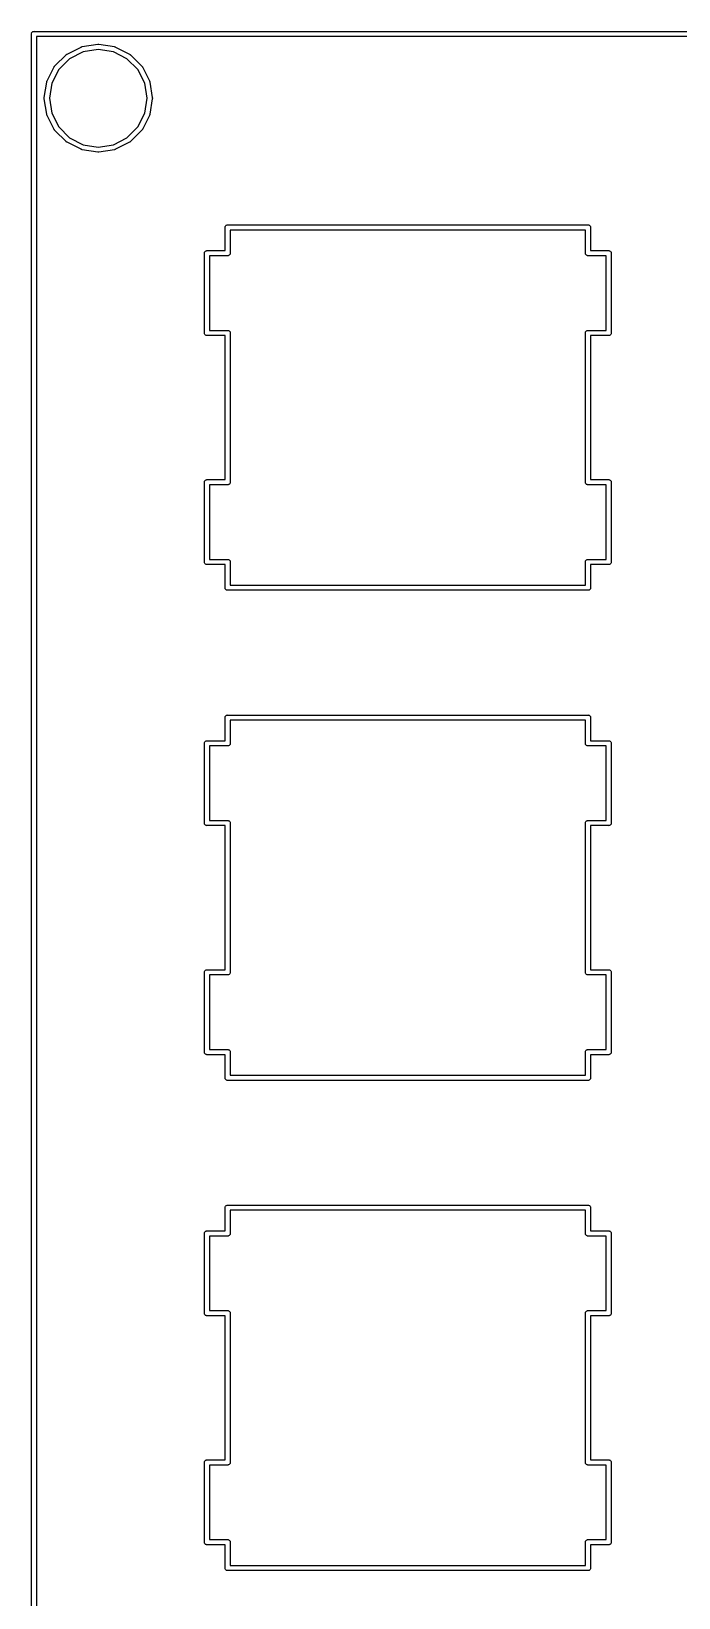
# Model space of a CAD drawing. Extents: x 0 to 6.2, y -4.15 to 0.
# Drawn here: x -0.004 to 0.986, y -2.393 to 0.004 of the extents above; entities that cross this region are included whole.
import ezdxf

# ---------------------------------------------------------------- set-up
doc = ezdxf.new("R2010")
doc.units = 0
doc.header["$MEASUREMENT"] = 0
doc.layers.add('BLACK', color=7, linetype='CONTINUOUS')

msp = doc.modelspace()

# ---------------------------------------------------------------- linework, layer by layer
at = {"layer": 'BLACK', "linetype": 'CONTINUOUS'}
for p, q in [((-0.004, 0), (-0.0039, 0.0008)), ((-0.0039, -0.0002), (-0.004, 0)), ((-0.0039, 0.0008), (-0.0037, 0.0015)), ((-0.0037, 0.0015), (-0.0033, 0.0022)), ((-0.0033, 0.0022), (-0.0028, 0.0028)), ((-0.0028, 0.0028), (-0.0022, 0.0033)), ((-0.0022, 0.0033), (-0.0015, 0.0037)), ((-0.0015, 0.0037), (-0.0008, 0.0039)), ((-0.0008, 0.0039), (-0.0002, 0.0039)), ((-0.0002, 0.0039), (0, 0.004)), ((0, 0.004), (0.0002, 0.0039)), ((0.0002, 0.0039), (6.1967, 0.0039)), ((-0.0039, -4.1434), (-0.0039, -0.0002)), ((0.0039, -0.0039), (0.0039, -4.1397)), ((6.1929, -0.0039), (0.0039, -0.0039)), ((0.0506, -0.031), (0.072, -0.0201)), ((0.072, -0.0201), (0.0723, -0.0199)), ((0.072, -0.0201), (0.072, -0.0201)), ((0.0723, -0.0199), (0.0724, -0.0199)), ((0.0724, -0.0199), (0.0725, -0.0199)), ((0.0725, -0.0199), (0.0727, -0.0198)), ((0.0727, -0.0198), (0.0728, -0.0197)), ((0.0728, -0.0197), (0.073, -0.0197)), ((0.073, -0.0197), (0.0732, -0.0196)), ((0.0732, -0.0196), (0.0733, -0.0196)), ((0.0733, -0.0196), (0.0734, -0.0196)), ((0.0734, -0.0196), (0.0737, -0.0195)), ((0.0737, -0.0195), (0.0738, -0.0195)), ((0.0738, -0.0195), (0.0975, -0.0158)), ((0.0984, -0.0236), (0.0753, -0.0273)), ((0.0975, -0.0158), (0.0975, -0.0158)), ((0.0975, -0.0158), (0.0978, -0.0158)), ((0.0978, -0.0158), (0.098, -0.0157)), ((0.098, -0.0157), (0.098, -0.0157)), ((0.098, -0.0157), (0.0983, -0.0157)), ((0.0983, -0.0157), (0.0984, -0.0157)), ((0.0984, -0.0157), (0.0986, -0.0157)), ((0.1215, -0.0273), (0.0984, -0.0236)), ((0.0986, -0.0157), (0.0988, -0.0157)), ((0.0988, -0.0157), (0.0988, -0.0157)), ((0.0988, -0.0157), (0.099, -0.0158)), ((0.099, -0.0158), (0.0993, -0.0158)), ((0.0993, -0.0158), (0.0994, -0.0158)), ((0.0994, -0.0158), (0.123, -0.0195)), ((0.123, -0.0195), (0.123, -0.0195)), ((0.123, -0.0195), (0.1234, -0.0196)), ((0.1234, -0.0196), (0.1235, -0.0196)), ((0.1235, -0.0196), (0.1236, -0.0196)), ((0.1236, -0.0196), (0.1238, -0.0197)), ((0.1238, -0.0197), (0.1239, -0.0197)), ((0.1239, -0.0197), (0.1241, -0.0198)), ((0.1241, -0.0198), (0.1243, -0.0199)), ((0.1243, -0.0199), (0.1243, -0.0199)), ((0.1243, -0.0199), (0.1245, -0.0199)), ((0.1245, -0.0199), (0.1248, -0.0201)), ((0.1248, -0.0201), (0.1248, -0.0201)), ((0.1248, -0.0201), (0.1461, -0.031)), ((0.0321, -0.0491), (0.0491, -0.0321)), ((0.0544, -0.0379), (0.0379, -0.0544)), ((0.0491, -0.0321), (0.0493, -0.0318)), ((0.0491, -0.0321), (0.0491, -0.0321)), ((0.0493, -0.0318), (0.0494, -0.0317)), ((0.0494, -0.0317), (0.0495, -0.0317)), ((0.0495, -0.0317), (0.0496, -0.0315)), ((0.0496, -0.0315), (0.0498, -0.0315)), ((0.0498, -0.0315), (0.0499, -0.0314)), ((0.0499, -0.0314), (0.0501, -0.0312)), ((0.0501, -0.0312), (0.0501, -0.0312)), ((0.0501, -0.0312), (0.0503, -0.0312)), ((0.0503, -0.0312), (0.0506, -0.031)), ((0.0506, -0.031), (0.0506, -0.031)), ((0.0753, -0.0273), (0.0544, -0.0379)), ((0.1423, -0.0379), (0.1215, -0.0273)), ((0.1589, -0.0544), (0.1423, -0.0379)), ((0.1461, -0.031), (0.1462, -0.031)), ((0.1462, -0.031), (0.1465, -0.0312)), ((0.1465, -0.0312), (0.1466, -0.0312)), ((0.1466, -0.0312), (0.1466, -0.0312)), ((0.1466, -0.0312), (0.1468, -0.0314)), ((0.1468, -0.0314), (0.147, -0.0315)), ((0.147, -0.0315), (0.1471, -0.0315)), ((0.1471, -0.0315), (0.1473, -0.0317)), ((0.1473, -0.0317), (0.1473, -0.0317)), ((0.1473, -0.0317), (0.1474, -0.0318)), ((0.1474, -0.0318), (0.1476, -0.0321)), ((0.1476, -0.0321), (0.1477, -0.0321)), ((0.1477, -0.0321), (0.1646, -0.0491)), ((0.0201, -0.072), (0.031, -0.0506)), ((0.0379, -0.0544), (0.0273, -0.0753)), ((0.031, -0.0506), (0.0312, -0.0503)), ((0.031, -0.0506), (0.031, -0.0506)), ((0.0312, -0.0503), (0.0312, -0.0501)), ((0.0312, -0.0501), (0.0313, -0.0501)), ((0.0313, -0.0501), (0.0314, -0.0499)), ((0.0314, -0.0499), (0.0315, -0.0498)), ((0.0315, -0.0498), (0.0316, -0.0496)), ((0.0316, -0.0496), (0.0317, -0.0495)), ((0.0317, -0.0494), (0.0319, -0.0493)), ((0.0317, -0.0495), (0.0317, -0.0494)), ((0.0319, -0.0493), (0.0321, -0.0491)), ((0.0321, -0.0491), (0.0321, -0.0491)), ((0.1695, -0.0753), (0.1589, -0.0544)), ((0.1646, -0.0491), (0.1647, -0.0491)), ((0.1647, -0.0491), (0.1649, -0.0493)), ((0.1649, -0.0493), (0.165, -0.0494)), ((0.165, -0.0494), (0.1651, -0.0495)), ((0.1651, -0.0495), (0.1652, -0.0496)), ((0.1652, -0.0496), (0.1653, -0.0498)), ((0.1653, -0.0498), (0.1654, -0.0499)), ((0.1654, -0.0499), (0.1655, -0.0501)), ((0.1655, -0.0501), (0.1655, -0.0501)), ((0.1655, -0.0501), (0.1656, -0.0503)), ((0.1656, -0.0503), (0.1658, -0.0506)), ((0.1658, -0.0506), (0.1658, -0.0506)), ((0.1658, -0.0506), (0.1766, -0.072)), ((0.0158, -0.0974), (0.0195, -0.0738)), ((0.0195, -0.0737), (0.0196, -0.0734)), ((0.0195, -0.0738), (0.0195, -0.0737)), ((0.0196, -0.0732), (0.0197, -0.073)), ((0.0196, -0.0734), (0.0196, -0.0732)), ((0.0196, -0.0732), (0.0196, -0.0732)), ((0.0197, -0.0728), (0.0198, -0.0727)), ((0.0197, -0.073), (0.0197, -0.0728)), ((0.0198, -0.0727), (0.0199, -0.0725)), ((0.0199, -0.0724), (0.02, -0.0723)), ((0.0199, -0.0725), (0.0199, -0.0724)), ((0.02, -0.0723), (0.0201, -0.072)), ((0.0201, -0.072), (0.0201, -0.072)), ((0.0273, -0.0753), (0.0236, -0.0984)), ((0.1732, -0.0984), (0.1695, -0.0753)), ((0.1766, -0.072), (0.1767, -0.072)), ((0.1767, -0.072), (0.1768, -0.0723)), ((0.1768, -0.0723), (0.1769, -0.0724)), ((0.1769, -0.0724), (0.1769, -0.0725)), ((0.1769, -0.0725), (0.177, -0.0727)), ((0.177, -0.0727), (0.177, -0.0728)), ((0.177, -0.0728), (0.1771, -0.073)), ((0.1771, -0.073), (0.1771, -0.0732)), ((0.1771, -0.0732), (0.1771, -0.0732)), ((0.1771, -0.0732), (0.1772, -0.0734)), ((0.1772, -0.0734), (0.1772, -0.0737)), ((0.1772, -0.0737), (0.1772, -0.0738)), ((0.1772, -0.0738), (0.181, -0.0974)), ((0.0157, -0.0978), (0.0158, -0.0975)), ((0.0157, -0.098), (0.0157, -0.0978)), ((0.0157, -0.0982), (0.0157, -0.098)), ((0.0157, -0.098), (0.0157, -0.098)), ((0.0157, -0.0984), (0.0157, -0.0982)), ((0.0157, -0.0985), (0.0157, -0.0984)), ((0.0157, -0.0988), (0.0157, -0.0985)), ((0.0157, -0.099), (0.0157, -0.0988)), ((0.0157, -0.0988), (0.0157, -0.0988)), ((0.0158, -0.0993), (0.0157, -0.099)), ((0.0158, -0.0975), (0.0158, -0.0974)), ((0.0195, -0.1229), (0.0158, -0.0993)), ((0.0158, -0.0993), (0.0158, -0.0993)), ((0.0236, -0.0984), (0.0273, -0.1214)), ((0.1695, -0.1214), (0.1732, -0.0984)), ((0.181, -0.0993), (0.1772, -0.1229)), ((0.181, -0.0974), (0.181, -0.0975)), ((0.181, -0.0975), (0.181, -0.0978)), ((0.181, -0.0978), (0.1811, -0.098)), ((0.1811, -0.0988), (0.181, -0.099)), ((0.181, -0.099), (0.181, -0.0993)), ((0.181, -0.0993), (0.181, -0.0993)), ((0.1811, -0.098), (0.1811, -0.098)), ((0.1811, -0.098), (0.1811, -0.0982)), ((0.1811, -0.0982), (0.1811, -0.0984)), ((0.1811, -0.0984), (0.1811, -0.0985)), ((0.1811, -0.0985), (0.1811, -0.0988)), ((0.1811, -0.0988), (0.1811, -0.0988)), ((0.0195, -0.123), (0.0195, -0.1229)), ((0.0196, -0.1233), (0.0195, -0.123)), ((0.0196, -0.1235), (0.0196, -0.1233)), ((0.0197, -0.1237), (0.0196, -0.1235)), ((0.0196, -0.1235), (0.0196, -0.1235)), ((0.0197, -0.1239), (0.0197, -0.1237)), ((0.0198, -0.124), (0.0197, -0.1239)), ((0.0199, -0.1243), (0.0198, -0.124)), ((0.02, -0.1244), (0.0199, -0.1243)), ((0.0199, -0.1243), (0.0199, -0.1243)), ((0.0201, -0.1247), (0.02, -0.1244)), ((0.0201, -0.1248), (0.0201, -0.1247)), ((0.031, -0.1461), (0.0201, -0.1248)), ((0.0273, -0.1214), (0.0379, -0.1423)), ((0.0379, -0.1423), (0.0544, -0.1589)), ((0.1423, -0.1589), (0.1589, -0.1423)), ((0.1589, -0.1423), (0.1695, -0.1214)), ((0.1766, -0.1248), (0.1658, -0.1461)), ((0.1767, -0.1247), (0.1766, -0.1248)), ((0.1768, -0.1244), (0.1767, -0.1247)), ((0.1769, -0.1243), (0.1768, -0.1244)), ((0.177, -0.124), (0.1769, -0.1243)), ((0.1769, -0.1243), (0.1769, -0.1243)), ((0.1771, -0.1237), (0.177, -0.1239)), ((0.177, -0.1239), (0.177, -0.124)), ((0.1772, -0.1233), (0.1771, -0.1235)), ((0.1771, -0.1235), (0.1771, -0.1235)), ((0.1771, -0.1235), (0.1771, -0.1237)), ((0.1772, -0.1229), (0.1772, -0.123)), ((0.1772, -0.123), (0.1772, -0.1233)), ((0.031, -0.1462), (0.031, -0.1461)), ((0.0312, -0.1465), (0.031, -0.1462)), ((0.0312, -0.1466), (0.0312, -0.1465)), ((0.0313, -0.1466), (0.0312, -0.1466)), ((0.0314, -0.1468), (0.0313, -0.1466)), ((0.0315, -0.147), (0.0314, -0.1468)), ((0.0316, -0.1471), (0.0315, -0.147)), ((0.0317, -0.1473), (0.0316, -0.1471)), ((0.0319, -0.1474), (0.0317, -0.1473)), ((0.0317, -0.1473), (0.0317, -0.1473)), ((0.0321, -0.1477), (0.0319, -0.1474)), ((0.0491, -0.1646), (0.0321, -0.1477)), ((0.0321, -0.1477), (0.0321, -0.1477)), ((0.0491, -0.1647), (0.0491, -0.1646)), ((0.0493, -0.1649), (0.0491, -0.1647)), ((0.0494, -0.165), (0.0493, -0.1649)), ((0.0495, -0.165), (0.0494, -0.165)), ((0.0496, -0.1652), (0.0495, -0.165)), ((0.0498, -0.1653), (0.0496, -0.1652)), ((0.0499, -0.1654), (0.0498, -0.1653)), ((0.0501, -0.1655), (0.0499, -0.1654)), ((0.0503, -0.1656), (0.0501, -0.1655)), ((0.0501, -0.1655), (0.0501, -0.1655)), ((0.0506, -0.1657), (0.0503, -0.1656)), ((0.0506, -0.1658), (0.0506, -0.1657)), ((0.072, -0.1766), (0.0506, -0.1658)), ((0.0544, -0.1589), (0.0753, -0.1695)), ((0.1215, -0.1695), (0.1423, -0.1589)), ((0.1461, -0.1658), (0.1248, -0.1766)), ((0.1462, -0.1657), (0.1461, -0.1658)), ((0.1465, -0.1656), (0.1462, -0.1657)), ((0.1466, -0.1655), (0.1465, -0.1656)), ((0.1468, -0.1654), (0.1466, -0.1655)), ((0.1466, -0.1655), (0.1466, -0.1655)), ((0.147, -0.1653), (0.1468, -0.1654)), ((0.1471, -0.1652), (0.147, -0.1653)), ((0.1473, -0.165), (0.1471, -0.1652)), ((0.1474, -0.1649), (0.1473, -0.165)), ((0.1473, -0.165), (0.1473, -0.165)), ((0.1476, -0.1647), (0.1474, -0.1649)), ((0.1477, -0.1646), (0.1476, -0.1647)), ((0.1646, -0.1477), (0.1477, -0.1646)), ((0.1647, -0.1477), (0.1646, -0.1477)), ((0.1649, -0.1474), (0.1647, -0.1477)), ((0.165, -0.1473), (0.1649, -0.1474)), ((0.1651, -0.1473), (0.165, -0.1473)), ((0.1652, -0.1471), (0.1651, -0.1473)), ((0.1653, -0.147), (0.1652, -0.1471)), ((0.1654, -0.1468), (0.1653, -0.147)), ((0.1655, -0.1466), (0.1654, -0.1468)), ((0.1656, -0.1465), (0.1655, -0.1466)), ((0.1655, -0.1466), (0.1655, -0.1466)), ((0.1658, -0.1462), (0.1656, -0.1465)), ((0.1658, -0.1461), (0.1658, -0.1462)), ((0.0723, -0.1768), (0.072, -0.1766)), ((0.072, -0.1766), (0.072, -0.1766)), ((0.0724, -0.1769), (0.0723, -0.1768)), ((0.0725, -0.1769), (0.0724, -0.1769)), ((0.0727, -0.177), (0.0725, -0.1769)), ((0.0728, -0.177), (0.0727, -0.177)), ((0.073, -0.1771), (0.0728, -0.177)), ((0.0732, -0.1771), (0.073, -0.1771)), ((0.0734, -0.1772), (0.0732, -0.1771)), ((0.0732, -0.1771), (0.0732, -0.1771)), ((0.0737, -0.1772), (0.0734, -0.1772)), ((0.0738, -0.1772), (0.0737, -0.1772)), ((0.0975, -0.181), (0.0738, -0.1772)), ((0.0753, -0.1695), (0.0984, -0.1731)), ((0.0978, -0.181), (0.0975, -0.181)), ((0.0975, -0.181), (0.0975, -0.181)), ((0.098, -0.181), (0.0978, -0.181)), ((0.0983, -0.1811), (0.098, -0.181)), ((0.098, -0.181), (0.098, -0.181)), ((0.0984, -0.1811), (0.0983, -0.1811)), ((0.0984, -0.1731), (0.1215, -0.1695)), ((0.0986, -0.1811), (0.0984, -0.1811)), ((0.0988, -0.181), (0.0986, -0.1811)), ((0.099, -0.181), (0.0988, -0.181)), ((0.0988, -0.181), (0.0988, -0.181)), ((0.0993, -0.181), (0.099, -0.181)), ((0.0994, -0.181), (0.0993, -0.181)), ((0.123, -0.1772), (0.0994, -0.181)), ((0.1234, -0.1772), (0.123, -0.1772)), ((0.123, -0.1772), (0.123, -0.1772)), ((0.1235, -0.1771), (0.1234, -0.1772)), ((0.1236, -0.1771), (0.1235, -0.1771)), ((0.1238, -0.1771), (0.1236, -0.1771)), ((0.1239, -0.177), (0.1238, -0.1771)), ((0.1241, -0.177), (0.1239, -0.177)), ((0.1243, -0.1769), (0.1241, -0.177)), ((0.1245, -0.1768), (0.1243, -0.1769)), ((0.1243, -0.1769), (0.1243, -0.1769)), ((0.1248, -0.1766), (0.1245, -0.1768)), ((0.1248, -0.1766), (0.1248, -0.1766)), ((0.2923, -0.2954), (0.2926, -0.2947)), ((0.2923, -0.2962), (0.2923, -0.2954)), ((0.2923, -0.2964), (0.2923, -0.2962)), ((0.2923, -0.3316), (0.2923, -0.2964)), ((0.2926, -0.2947), (0.2929, -0.294)), ((0.2929, -0.294), (0.2934, -0.2934)), ((0.2934, -0.2934), (0.294, -0.2929)), ((0.294, -0.2929), (0.2947, -0.2926)), ((0.2947, -0.2926), (0.2955, -0.2923)), ((0.2955, -0.2923), (0.296, -0.2923)), ((0.296, -0.2923), (0.2962, -0.2923)), ((0.2962, -0.2923), (0.2964, -0.2923)), ((0.2964, -0.2923), (0.8472, -0.2923)), ((0.3002, -0.3001), (0.3002, -0.3353)), ((0.8435, -0.3001), (0.3002, -0.3001)), ((0.8435, -0.3353), (0.8435, -0.3001)), ((0.8472, -0.2923), (0.8474, -0.2923)), ((0.8474, -0.2923), (0.8476, -0.2923)), ((0.8476, -0.2923), (0.8482, -0.2923)), ((0.8482, -0.2923), (0.849, -0.2926)), ((0.849, -0.2926), (0.8496, -0.2929)), ((0.8496, -0.2929), (0.8502, -0.2934)), ((0.8502, -0.2934), (0.8507, -0.294)), ((0.8507, -0.294), (0.8511, -0.2947)), ((0.8511, -0.2947), (0.8513, -0.2954)), ((0.8513, -0.2954), (0.8514, -0.2962)), ((0.8514, -0.2962), (0.8514, -0.2964)), ((0.8514, -0.2964), (0.8514, -0.3316)), ((0.2607, -0.3355), (0.2608, -0.3348)), ((0.2608, -0.3357), (0.2607, -0.3355)), ((0.2608, -0.3348), (0.261, -0.334)), ((0.261, -0.334), (0.2614, -0.3333)), ((0.2614, -0.3333), (0.2619, -0.3327)), ((0.2619, -0.3327), (0.2625, -0.3323)), ((0.2625, -0.3323), (0.2632, -0.3319)), ((0.2632, -0.3319), (0.2639, -0.3317)), ((0.2639, -0.3317), (0.2645, -0.3316)), ((0.2645, -0.3316), (0.2647, -0.3316)), ((0.2647, -0.3316), (0.2649, -0.3316)), ((0.2649, -0.3316), (0.2923, -0.3316)), ((0.3002, -0.3355), (0.3001, -0.3363)), ((0.3002, -0.3353), (0.3002, -0.3355)), ((0.8435, -0.3355), (0.8435, -0.3353)), ((0.8436, -0.3363), (0.8435, -0.3355)), ((0.8514, -0.3316), (0.8787, -0.3316)), ((0.8787, -0.3316), (0.8789, -0.3316)), ((0.8789, -0.3316), (0.8791, -0.3316)), ((0.8791, -0.3316), (0.8797, -0.3317)), ((0.8797, -0.3317), (0.8804, -0.3319)), ((0.8804, -0.3319), (0.8811, -0.3323)), ((0.8811, -0.3323), (0.8817, -0.3327)), ((0.8817, -0.3327), (0.8822, -0.3333)), ((0.8822, -0.3333), (0.8826, -0.334)), ((0.8826, -0.334), (0.8828, -0.3348)), ((0.8828, -0.3348), (0.8829, -0.3355)), ((0.8829, -0.3355), (0.8828, -0.3357)), ((0.2608, -0.4574), (0.2608, -0.3357)), ((0.296, -0.3395), (0.2686, -0.3395)), ((0.2686, -0.3395), (0.2686, -0.4537)), ((0.2962, -0.3395), (0.296, -0.3395)), ((0.2964, -0.3395), (0.2962, -0.3395)), ((0.297, -0.3394), (0.2964, -0.3395)), ((0.2977, -0.3392), (0.297, -0.3394)), ((0.2984, -0.3388), (0.2977, -0.3392)), ((0.299, -0.3383), (0.2984, -0.3388)), ((0.2995, -0.3377), (0.299, -0.3383)), ((0.2999, -0.3371), (0.2995, -0.3377)), ((0.3001, -0.3363), (0.2999, -0.3371)), ((0.8438, -0.3371), (0.8436, -0.3363)), ((0.8442, -0.3377), (0.8438, -0.3371)), ((0.8446, -0.3383), (0.8442, -0.3377)), ((0.8452, -0.3388), (0.8446, -0.3383)), ((0.8459, -0.3392), (0.8452, -0.3388)), ((0.8467, -0.3394), (0.8459, -0.3392)), ((0.8474, -0.3395), (0.8467, -0.3394)), ((0.8476, -0.3395), (0.8474, -0.3395)), ((0.875, -0.3395), (0.8476, -0.3395)), ((0.875, -0.4537), (0.875, -0.3395)), ((0.8828, -0.3357), (0.8828, -0.4574)), ((0.2686, -0.4537), (0.296, -0.4537)), ((0.296, -0.4537), (0.2962, -0.4537)), ((0.2962, -0.4537), (0.2964, -0.4537)), ((0.2964, -0.4537), (0.297, -0.4537)), ((0.297, -0.4537), (0.2977, -0.454)), ((0.2977, -0.454), (0.2984, -0.4543)), ((0.2984, -0.4543), (0.299, -0.4548)), ((0.299, -0.4548), (0.2995, -0.4554)), ((0.8442, -0.4554), (0.8446, -0.4548)), ((0.8446, -0.4548), (0.8452, -0.4543)), ((0.8452, -0.4543), (0.8459, -0.454)), ((0.8459, -0.454), (0.8467, -0.4537)), ((0.8467, -0.4537), (0.8472, -0.4537)), ((0.8472, -0.4537), (0.8474, -0.4537)), ((0.8474, -0.4537), (0.8476, -0.4537)), ((0.8476, -0.4537), (0.875, -0.4537)), ((0.2607, -0.4576), (0.2608, -0.4574)), ((0.2608, -0.4584), (0.2607, -0.4576)), ((0.261, -0.4591), (0.2608, -0.4584)), ((0.2614, -0.4598), (0.261, -0.4591)), ((0.2619, -0.4604), (0.2614, -0.4598)), ((0.2625, -0.4609), (0.2619, -0.4604)), ((0.2632, -0.4613), (0.2625, -0.4609)), ((0.2639, -0.4615), (0.2632, -0.4613)), ((0.2645, -0.4616), (0.2639, -0.4615)), ((0.2647, -0.4616), (0.2645, -0.4616)), ((0.2649, -0.4616), (0.2647, -0.4616)), ((0.2923, -0.4616), (0.2649, -0.4616)), ((0.2923, -0.682), (0.2923, -0.4616)), ((0.2995, -0.4554), (0.2999, -0.4561)), ((0.2999, -0.4561), (0.3001, -0.4568)), ((0.3001, -0.4568), (0.3002, -0.4576)), ((0.3002, -0.4576), (0.3002, -0.4578)), ((0.3002, -0.4578), (0.3002, -0.6858)), ((0.8435, -0.4576), (0.8436, -0.4568)), ((0.8435, -0.4578), (0.8435, -0.4576)), ((0.8435, -0.6858), (0.8435, -0.4578)), ((0.8436, -0.4568), (0.8438, -0.4561)), ((0.8438, -0.4561), (0.8442, -0.4554)), ((0.8787, -0.4616), (0.8514, -0.4616)), ((0.8514, -0.4616), (0.8514, -0.682)), ((0.8789, -0.4616), (0.8787, -0.4616)), ((0.8791, -0.4616), (0.8789, -0.4616)), ((0.8797, -0.4615), (0.8791, -0.4616)), ((0.8804, -0.4613), (0.8797, -0.4615)), ((0.8811, -0.4609), (0.8804, -0.4613)), ((0.8817, -0.4604), (0.8811, -0.4609)), ((0.8822, -0.4598), (0.8817, -0.4604)), ((0.8826, -0.4591), (0.8822, -0.4598)), ((0.8828, -0.4584), (0.8826, -0.4591)), ((0.8828, -0.4574), (0.8829, -0.4576)), ((0.8829, -0.4576), (0.8828, -0.4584)), ((0.2607, -0.686), (0.2608, -0.6852)), ((0.2608, -0.6862), (0.2607, -0.686)), ((0.2608, -0.6852), (0.261, -0.6844)), ((0.2608, -0.8078), (0.2608, -0.6862)), ((0.261, -0.6844), (0.2614, -0.6838)), ((0.2614, -0.6838), (0.2619, -0.6832)), ((0.2619, -0.6832), (0.2625, -0.6827)), ((0.2625, -0.6827), (0.2632, -0.6823)), ((0.2632, -0.6823), (0.2639, -0.6821)), ((0.2639, -0.6821), (0.2645, -0.682)), ((0.2645, -0.682), (0.2647, -0.682)), ((0.2647, -0.682), (0.2649, -0.682)), ((0.2649, -0.682), (0.2923, -0.682)), ((0.296, -0.6899), (0.2686, -0.6899)), ((0.2686, -0.6899), (0.2686, -0.8041)), ((0.2962, -0.6899), (0.296, -0.6899)), ((0.2964, -0.6899), (0.2962, -0.6899)), ((0.297, -0.6898), (0.2964, -0.6899)), ((0.2977, -0.6896), (0.297, -0.6898)), ((0.2984, -0.6893), (0.2977, -0.6896)), ((0.299, -0.6888), (0.2984, -0.6893)), ((0.2995, -0.6882), (0.299, -0.6888)), ((0.2999, -0.6875), (0.2995, -0.6882)), ((0.3001, -0.6867), (0.2999, -0.6875)), ((0.3002, -0.686), (0.3001, -0.6867)), ((0.3002, -0.6858), (0.3002, -0.686)), ((0.8435, -0.686), (0.8435, -0.6858)), ((0.8436, -0.6867), (0.8435, -0.686)), ((0.8438, -0.6875), (0.8436, -0.6867)), ((0.8442, -0.6882), (0.8438, -0.6875)), ((0.8446, -0.6888), (0.8442, -0.6882)), ((0.8452, -0.6893), (0.8446, -0.6888)), ((0.8459, -0.6896), (0.8452, -0.6893)), ((0.8467, -0.6898), (0.8459, -0.6896)), ((0.8474, -0.6899), (0.8467, -0.6898)), ((0.8476, -0.6899), (0.8474, -0.6899)), ((0.875, -0.6899), (0.8476, -0.6899)), ((0.8514, -0.682), (0.8787, -0.682)), ((0.875, -0.8041), (0.875, -0.6899)), ((0.8787, -0.682), (0.8789, -0.682)), ((0.8789, -0.682), (0.8791, -0.682)), ((0.8791, -0.682), (0.8797, -0.6821)), ((0.8797, -0.6821), (0.8804, -0.6823)), ((0.8804, -0.6823), (0.8811, -0.6827)), ((0.8811, -0.6827), (0.8817, -0.6832)), ((0.8817, -0.6832), (0.8822, -0.6838)), ((0.8822, -0.6838), (0.8826, -0.6844)), ((0.8826, -0.6844), (0.8828, -0.6852)), ((0.8828, -0.6852), (0.8829, -0.686)), ((0.8829, -0.686), (0.8828, -0.6862)), ((0.8828, -0.6862), (0.8828, -0.8078)), ((0.2607, -0.808), (0.2608, -0.8078)), ((0.2608, -0.8088), (0.2607, -0.808)), ((0.261, -0.8095), (0.2608, -0.8088)), ((0.2614, -0.8102), (0.261, -0.8095)), ((0.2619, -0.8108), (0.2614, -0.8102)), ((0.2625, -0.8113), (0.2619, -0.8108)), ((0.2632, -0.8117), (0.2625, -0.8113)), ((0.2639, -0.8119), (0.2632, -0.8117)), ((0.2645, -0.812), (0.2639, -0.8119)), ((0.2647, -0.812), (0.2645, -0.812)), ((0.2649, -0.812), (0.2647, -0.812)), ((0.2923, -0.812), (0.2649, -0.812)), ((0.2686, -0.8041), (0.296, -0.8041)), ((0.2923, -0.8472), (0.2923, -0.812)), ((0.296, -0.8041), (0.2962, -0.8041)), ((0.2962, -0.8041), (0.2964, -0.8041)), ((0.2964, -0.8041), (0.297, -0.8042)), ((0.297, -0.8042), (0.2977, -0.8044)), ((0.2977, -0.8044), (0.2984, -0.8047)), ((0.2984, -0.8047), (0.299, -0.8052)), ((0.299, -0.8052), (0.2995, -0.8058)), ((0.2995, -0.8058), (0.2999, -0.8065)), ((0.2999, -0.8065), (0.3001, -0.8073)), ((0.3001, -0.8073), (0.3002, -0.808)), ((0.3002, -0.808), (0.3002, -0.8082)), ((0.3002, -0.8082), (0.3002, -0.8435)), ((0.8435, -0.808), (0.8436, -0.8073)), ((0.8435, -0.8082), (0.8435, -0.808)), ((0.8435, -0.8435), (0.8435, -0.8082)), ((0.8436, -0.8073), (0.8438, -0.8065)), ((0.8438, -0.8065), (0.8442, -0.8058)), ((0.8442, -0.8058), (0.8446, -0.8052)), ((0.8446, -0.8052), (0.8452, -0.8047)), ((0.8452, -0.8047), (0.8459, -0.8044)), ((0.8459, -0.8044), (0.8467, -0.8042)), ((0.8467, -0.8042), (0.8472, -0.8041)), ((0.8472, -0.8041), (0.8474, -0.8041)), ((0.8474, -0.8041), (0.8476, -0.8041)), ((0.8476, -0.8041), (0.875, -0.8041)), ((0.8787, -0.812), (0.8514, -0.812)), ((0.8514, -0.812), (0.8514, -0.8472)), ((0.8789, -0.812), (0.8787, -0.812)), ((0.8791, -0.812), (0.8789, -0.812)), ((0.8797, -0.8119), (0.8791, -0.812)), ((0.8804, -0.8117), (0.8797, -0.8119)), ((0.8811, -0.8113), (0.8804, -0.8117)), ((0.8817, -0.8108), (0.8811, -0.8113)), ((0.8822, -0.8102), (0.8817, -0.8108)), ((0.8826, -0.8095), (0.8822, -0.8102)), ((0.8828, -0.8088), (0.8826, -0.8095)), ((0.8828, -0.8078), (0.8829, -0.808)), ((0.8829, -0.808), (0.8828, -0.8088)), ((0.2923, -0.8474), (0.2923, -0.8472)), ((0.2923, -0.8482), (0.2923, -0.8474)), ((0.2926, -0.8489), (0.2923, -0.8482)), ((0.2929, -0.8496), (0.2926, -0.8489)), ((0.2934, -0.8502), (0.2929, -0.8496)), ((0.294, -0.8507), (0.2934, -0.8502)), ((0.2947, -0.8511), (0.294, -0.8507)), ((0.2955, -0.8513), (0.2947, -0.8511)), ((0.296, -0.8514), (0.2955, -0.8513)), ((0.2962, -0.8514), (0.296, -0.8514)), ((0.2964, -0.8514), (0.2962, -0.8514)), ((0.8472, -0.8514), (0.2964, -0.8514)), ((0.3002, -0.8435), (0.8435, -0.8435)), ((0.8474, -0.8514), (0.8472, -0.8514)), ((0.8476, -0.8514), (0.8474, -0.8514)), ((0.8482, -0.8513), (0.8476, -0.8514)), ((0.849, -0.8511), (0.8482, -0.8513)), ((0.8496, -0.8507), (0.849, -0.8511)), ((0.8502, -0.8502), (0.8496, -0.8507)), ((0.8507, -0.8496), (0.8502, -0.8502)), ((0.8511, -0.8489), (0.8507, -0.8496)), ((0.8513, -0.8482), (0.8511, -0.8489)), ((0.8514, -0.8474), (0.8513, -0.8482)), ((0.8514, -0.8472), (0.8514, -0.8474)), ((0.2923, -1.0454), (0.2926, -1.0447)), ((0.2923, -1.0462), (0.2923, -1.0454)), ((0.2923, -1.0464), (0.2923, -1.0462)), ((0.2923, -1.0817), (0.2923, -1.0464)), ((0.2926, -1.0447), (0.2929, -1.044)), ((0.2929, -1.044), (0.2934, -1.0434)), ((0.2934, -1.0434), (0.294, -1.0429)), ((0.294, -1.0429), (0.2947, -1.0426)), ((0.2947, -1.0426), (0.2955, -1.0423)), ((0.2955, -1.0423), (0.296, -1.0423)), ((0.296, -1.0423), (0.2962, -1.0422)), ((0.2962, -1.0422), (0.2964, -1.0423)), ((0.2964, -1.0423), (0.8472, -1.0423)), ((0.3002, -1.0501), (0.3002, -1.0854)), ((0.8435, -1.0501), (0.3002, -1.0501)), ((0.8435, -1.0854), (0.8435, -1.0501)), ((0.8472, -1.0423), (0.8474, -1.0422)), ((0.8474, -1.0422), (0.8476, -1.0423)), ((0.8476, -1.0423), (0.8482, -1.0423)), ((0.8482, -1.0423), (0.849, -1.0426)), ((0.849, -1.0426), (0.8496, -1.0429)), ((0.8496, -1.0429), (0.8502, -1.0434)), ((0.8502, -1.0434), (0.8507, -1.044)), ((0.8507, -1.044), (0.8511, -1.0447)), ((0.8511, -1.0447), (0.8513, -1.0454)), ((0.8513, -1.0454), (0.8514, -1.0462)), ((0.8514, -1.0462), (0.8514, -1.0464)), ((0.8514, -1.0464), (0.8514, -1.0817)), ((0.2607, -1.0856), (0.2608, -1.0848)), ((0.2608, -1.0858), (0.2607, -1.0856)), ((0.2608, -1.0848), (0.261, -1.0841)), ((0.2608, -1.2074), (0.2608, -1.0858)), ((0.261, -1.0841), (0.2614, -1.0834)), ((0.2614, -1.0834), (0.2619, -1.0828)), ((0.2619, -1.0828), (0.2625, -1.0823)), ((0.2625, -1.0823), (0.2632, -1.0819)), ((0.2632, -1.0819), (0.2639, -1.0817)), ((0.2639, -1.0817), (0.2645, -1.0817)), ((0.2645, -1.0817), (0.2647, -1.0816)), ((0.2647, -1.0816), (0.2649, -1.0817)), ((0.2649, -1.0817), (0.2923, -1.0817)), ((0.296, -1.0895), (0.2686, -1.0895)), ((0.2686, -1.0895), (0.2686, -1.2037)), ((0.2962, -1.0896), (0.296, -1.0895)), ((0.2964, -1.0895), (0.2962, -1.0896)), ((0.297, -1.0895), (0.2964, -1.0895)), ((0.2977, -1.0893), (0.297, -1.0895)), ((0.2984, -1.0889), (0.2977, -1.0893)), ((0.299, -1.0884), (0.2984, -1.0889)), ((0.2995, -1.0878), (0.299, -1.0884)), ((0.2999, -1.0871), (0.2995, -1.0878)), ((0.3001, -1.0864), (0.2999, -1.0871)), ((0.3002, -1.0856), (0.3001, -1.0864)), ((0.3002, -1.0854), (0.3002, -1.0856)), ((0.8435, -1.0856), (0.8435, -1.0854)), ((0.8436, -1.0864), (0.8435, -1.0856)), ((0.8438, -1.0871), (0.8436, -1.0864)), ((0.8442, -1.0878), (0.8438, -1.0871)), ((0.8446, -1.0884), (0.8442, -1.0878)), ((0.8452, -1.0889), (0.8446, -1.0884)), ((0.8459, -1.0893), (0.8452, -1.0889)), ((0.8467, -1.0895), (0.8459, -1.0893)), ((0.8474, -1.0896), (0.8467, -1.0895)), ((0.8476, -1.0895), (0.8474, -1.0896)), ((0.875, -1.0895), (0.8476, -1.0895)), ((0.8514, -1.0817), (0.8787, -1.0817)), ((0.875, -1.2037), (0.875, -1.0895)), ((0.8787, -1.0817), (0.8789, -1.0816)), ((0.8789, -1.0816), (0.8791, -1.0817)), ((0.8791, -1.0817), (0.8797, -1.0817)), ((0.8797, -1.0817), (0.8804, -1.0819)), ((0.8804, -1.0819), (0.8811, -1.0823)), ((0.8811, -1.0823), (0.8817, -1.0828)), ((0.8817, -1.0828), (0.8822, -1.0834)), ((0.8822, -1.0834), (0.8826, -1.0841)), ((0.8826, -1.0841), (0.8828, -1.0848)), ((0.8828, -1.0848), (0.8829, -1.0856)), ((0.8829, -1.0856), (0.8828, -1.0858)), ((0.8828, -1.0858), (0.8828, -1.2074)), ((0.2607, -1.2076), (0.2608, -1.2074)), ((0.2608, -1.2084), (0.2607, -1.2076)), ((0.261, -1.2091), (0.2608, -1.2084)), ((0.2614, -1.2098), (0.261, -1.2091)), ((0.2619, -1.2104), (0.2614, -1.2098)), ((0.2625, -1.2109), (0.2619, -1.2104)), ((0.2632, -1.2113), (0.2625, -1.2109)), ((0.2639, -1.2115), (0.2632, -1.2113)), ((0.2645, -1.2115), (0.2639, -1.2115)), ((0.2647, -1.2116), (0.2645, -1.2115)), ((0.2649, -1.2115), (0.2647, -1.2116)), ((0.2923, -1.2115), (0.2649, -1.2115)), ((0.2686, -1.2037), (0.296, -1.2037)), ((0.2923, -1.432), (0.2923, -1.2115)), ((0.296, -1.2037), (0.2962, -1.2037)), ((0.2962, -1.2037), (0.2964, -1.2037)), ((0.2964, -1.2037), (0.297, -1.2037)), ((0.297, -1.2037), (0.2977, -1.204)), ((0.2977, -1.204), (0.2984, -1.2043)), ((0.2984, -1.2043), (0.299, -1.2048)), ((0.299, -1.2048), (0.2995, -1.2054)), ((0.2995, -1.2054), (0.2999, -1.2061)), ((0.2999, -1.2061), (0.3001, -1.2068)), ((0.3001, -1.2068), (0.3002, -1.2076)), ((0.3002, -1.2076), (0.3002, -1.2078)), ((0.3002, -1.2078), (0.3002, -1.4358)), ((0.8435, -1.2076), (0.8436, -1.2068)), ((0.8435, -1.2078), (0.8435, -1.2076)), ((0.8435, -1.4358), (0.8435, -1.2078)), ((0.8436, -1.2068), (0.8438, -1.2061)), ((0.8438, -1.2061), (0.8442, -1.2054)), ((0.8442, -1.2054), (0.8446, -1.2048)), ((0.8446, -1.2048), (0.8452, -1.2043)), ((0.8452, -1.2043), (0.8459, -1.204)), ((0.8459, -1.204), (0.8467, -1.2037)), ((0.8467, -1.2037), (0.8472, -1.2037)), ((0.8472, -1.2037), (0.8474, -1.2037)), ((0.8474, -1.2037), (0.8476, -1.2037)), ((0.8476, -1.2037), (0.875, -1.2037)), ((0.8787, -1.2115), (0.8514, -1.2115)), ((0.8514, -1.2115), (0.8514, -1.432)), ((0.8789, -1.2116), (0.8787, -1.2115)), ((0.8791, -1.2115), (0.8789, -1.2116)), ((0.8797, -1.2115), (0.8791, -1.2115)), ((0.8804, -1.2113), (0.8797, -1.2115)), ((0.8811, -1.2109), (0.8804, -1.2113)), ((0.8817, -1.2104), (0.8811, -1.2109)), ((0.8822, -1.2098), (0.8817, -1.2104)), ((0.8826, -1.2091), (0.8822, -1.2098)), ((0.8828, -1.2084), (0.8826, -1.2091)), ((0.8828, -1.2074), (0.8829, -1.2076)), ((0.8829, -1.2076), (0.8828, -1.2084)), ((0.2607, -1.436), (0.2608, -1.4352)), ((0.2608, -1.4362), (0.2607, -1.436)), ((0.2608, -1.4352), (0.261, -1.4345)), ((0.2608, -1.5578), (0.2608, -1.4362)), ((0.261, -1.4345), (0.2614, -1.4338)), ((0.2614, -1.4338), (0.2619, -1.4332)), ((0.2619, -1.4332), (0.2625, -1.4327)), ((0.2625, -1.4327), (0.2632, -1.4323)), ((0.2632, -1.4323), (0.2639, -1.4321)), ((0.2639, -1.4321), (0.2645, -1.432)), ((0.2645, -1.432), (0.2647, -1.432)), ((0.2647, -1.432), (0.2649, -1.432)), ((0.2649, -1.432), (0.2923, -1.432)), ((0.2999, -1.4375), (0.2995, -1.4382)), ((0.3001, -1.4367), (0.2999, -1.4375)), ((0.3002, -1.436), (0.3001, -1.4367)), ((0.3002, -1.4358), (0.3002, -1.436)), ((0.8435, -1.436), (0.8435, -1.4358)), ((0.8436, -1.4367), (0.8435, -1.436)), ((0.8438, -1.4375), (0.8436, -1.4367)), ((0.8442, -1.4382), (0.8438, -1.4375)), ((0.8514, -1.432), (0.8787, -1.432)), ((0.8787, -1.432), (0.8789, -1.432)), ((0.8789, -1.432), (0.8791, -1.432)), ((0.8791, -1.432), (0.8797, -1.4321)), ((0.8797, -1.4321), (0.8804, -1.4323)), ((0.8804, -1.4323), (0.8811, -1.4327)), ((0.8811, -1.4327), (0.8817, -1.4332)), ((0.8817, -1.4332), (0.8822, -1.4338)), ((0.8822, -1.4338), (0.8826, -1.4345)), ((0.8826, -1.4345), (0.8828, -1.4352)), ((0.8828, -1.4352), (0.8829, -1.436)), ((0.8829, -1.436), (0.8828, -1.4362)), ((0.8828, -1.4362), (0.8828, -1.5578)), ((0.296, -1.4399), (0.2686, -1.4399)), ((0.2686, -1.4399), (0.2686, -1.5541)), ((0.2962, -1.4399), (0.296, -1.4399)), ((0.2964, -1.4399), (0.2962, -1.4399)), ((0.297, -1.4398), (0.2964, -1.4399)), ((0.2977, -1.4396), (0.297, -1.4398)), ((0.2984, -1.4392), (0.2977, -1.4396)), ((0.299, -1.4388), (0.2984, -1.4392)), ((0.2995, -1.4382), (0.299, -1.4388)), ((0.8446, -1.4388), (0.8442, -1.4382)), ((0.8452, -1.4392), (0.8446, -1.4388)), ((0.8459, -1.4396), (0.8452, -1.4392)), ((0.8467, -1.4398), (0.8459, -1.4396)), ((0.8474, -1.4399), (0.8467, -1.4398)), ((0.8476, -1.4399), (0.8474, -1.4399)), ((0.875, -1.4399), (0.8476, -1.4399)), ((0.875, -1.5541), (0.875, -1.4399)), ((0.2607, -1.558), (0.2608, -1.5578)), ((0.2686, -1.5541), (0.296, -1.5541)), ((0.296, -1.5541), (0.2962, -1.5541)), ((0.2962, -1.5541), (0.2964, -1.5541)), ((0.2964, -1.5541), (0.297, -1.5541)), ((0.297, -1.5541), (0.2977, -1.5544)), ((0.2977, -1.5544), (0.2984, -1.5547)), ((0.2984, -1.5547), (0.299, -1.5552)), ((0.299, -1.5552), (0.2995, -1.5558)), ((0.2995, -1.5558), (0.2999, -1.5565)), ((0.2999, -1.5565), (0.3001, -1.5573)), ((0.3001, -1.5573), (0.3002, -1.558)), ((0.8435, -1.558), (0.8436, -1.5573)), ((0.8436, -1.5573), (0.8438, -1.5565)), ((0.8438, -1.5565), (0.8442, -1.5558)), ((0.8442, -1.5558), (0.8446, -1.5552)), ((0.8446, -1.5552), (0.8452, -1.5547)), ((0.8452, -1.5547), (0.8459, -1.5544)), ((0.8459, -1.5544), (0.8467, -1.5541)), ((0.8467, -1.5541), (0.8472, -1.5541)), ((0.8472, -1.5541), (0.8474, -1.5541)), ((0.8474, -1.5541), (0.8476, -1.5541)), ((0.8476, -1.5541), (0.875, -1.5541)), ((0.8828, -1.5578), (0.8829, -1.558)), ((0.2608, -1.5588), (0.2607, -1.558)), ((0.261, -1.5595), (0.2608, -1.5588)), ((0.2614, -1.5602), (0.261, -1.5595)), ((0.2619, -1.5608), (0.2614, -1.5602)), ((0.2625, -1.5613), (0.2619, -1.5608)), ((0.2632, -1.5617), (0.2625, -1.5613)), ((0.2639, -1.5619), (0.2632, -1.5617)), ((0.2645, -1.562), (0.2639, -1.5619)), ((0.2647, -1.562), (0.2645, -1.562)), ((0.2649, -1.562), (0.2647, -1.562)), ((0.2923, -1.562), (0.2649, -1.562)), ((0.2923, -1.5972), (0.2923, -1.562)), ((0.3002, -1.558), (0.3002, -1.5582)), ((0.3002, -1.5582), (0.3002, -1.5935)), ((0.8435, -1.5582), (0.8435, -1.558)), ((0.8435, -1.5935), (0.8435, -1.5582)), ((0.8787, -1.562), (0.8514, -1.562)), ((0.8514, -1.562), (0.8514, -1.5972)), ((0.8789, -1.562), (0.8787, -1.562)), ((0.8791, -1.562), (0.8789, -1.562)), ((0.8797, -1.5619), (0.8791, -1.562)), ((0.8804, -1.5617), (0.8797, -1.5619)), ((0.8811, -1.5613), (0.8804, -1.5617)), ((0.8817, -1.5608), (0.8811, -1.5613)), ((0.8822, -1.5602), (0.8817, -1.5608)), ((0.8826, -1.5595), (0.8822, -1.5602)), ((0.8828, -1.5588), (0.8826, -1.5595)), ((0.8829, -1.558), (0.8828, -1.5588)), ((0.2923, -1.5974), (0.2923, -1.5972)), ((0.2923, -1.5982), (0.2923, -1.5974)), ((0.2926, -1.5989), (0.2923, -1.5982)), ((0.2929, -1.5996), (0.2926, -1.5989)), ((0.2934, -1.6002), (0.2929, -1.5996)), ((0.294, -1.6007), (0.2934, -1.6002)), ((0.2947, -1.6011), (0.294, -1.6007)), ((0.2955, -1.6013), (0.2947, -1.6011)), ((0.296, -1.6014), (0.2955, -1.6013)), ((0.2962, -1.6014), (0.296, -1.6014)), ((0.2964, -1.6014), (0.2962, -1.6014)), ((0.8472, -1.6014), (0.2964, -1.6014)), ((0.3002, -1.5935), (0.8435, -1.5935)), ((0.8474, -1.6014), (0.8472, -1.6014)), ((0.8476, -1.6014), (0.8474, -1.6014)), ((0.8482, -1.6013), (0.8476, -1.6014)), ((0.849, -1.6011), (0.8482, -1.6013)), ((0.8496, -1.6007), (0.849, -1.6011)), ((0.8502, -1.6002), (0.8496, -1.6007)), ((0.8507, -1.5996), (0.8502, -1.6002)), ((0.8511, -1.5989), (0.8507, -1.5996)), ((0.8513, -1.5982), (0.8511, -1.5989)), ((0.8514, -1.5974), (0.8513, -1.5982)), ((0.8514, -1.5972), (0.8514, -1.5974)), ((0.2923, -1.7954), (0.2926, -1.7947)), ((0.2923, -1.7962), (0.2923, -1.7954)), ((0.2923, -1.7964), (0.2923, -1.7962)), ((0.2923, -1.8317), (0.2923, -1.7964)), ((0.2926, -1.7947), (0.2929, -1.794)), ((0.2929, -1.794), (0.2934, -1.7934)), ((0.2934, -1.7934), (0.294, -1.7929)), ((0.294, -1.7929), (0.2947, -1.7926)), ((0.2947, -1.7926), (0.2955, -1.7923)), ((0.2955, -1.7923), (0.296, -1.7923)), ((0.296, -1.7923), (0.2962, -1.7922)), ((0.2962, -1.7922), (0.2964, -1.7923)), ((0.2964, -1.7923), (0.8472, -1.7923)), ((0.8472, -1.7923), (0.8474, -1.7922)), ((0.8474, -1.7922), (0.8476, -1.7923)), ((0.8476, -1.7923), (0.8482, -1.7923)), ((0.8482, -1.7923), (0.849, -1.7926)), ((0.849, -1.7926), (0.8496, -1.7929)), ((0.8496, -1.7929), (0.8502, -1.7934)), ((0.8502, -1.7934), (0.8507, -1.794)), ((0.8507, -1.794), (0.8511, -1.7947)), ((0.8511, -1.7947), (0.8513, -1.7954)), ((0.8513, -1.7954), (0.8514, -1.7962)), ((0.8514, -1.7962), (0.8514, -1.7964)), ((0.8514, -1.7964), (0.8514, -1.8317)), ((0.3002, -1.8001), (0.3002, -1.8354)), ((0.8435, -1.8001), (0.3002, -1.8001)), ((0.8435, -1.8354), (0.8435, -1.8001)), ((0.2607, -1.8356), (0.2608, -1.8348)), ((0.2608, -1.8358), (0.2607, -1.8356)), ((0.2608, -1.8348), (0.261, -1.8341)), ((0.2608, -1.9574), (0.2608, -1.8358)), ((0.261, -1.8341), (0.2614, -1.8334)), ((0.2614, -1.8334), (0.2619, -1.8328)), ((0.2619, -1.8328), (0.2625, -1.8323)), ((0.2625, -1.8323), (0.2632, -1.8319)), ((0.2632, -1.8319), (0.2639, -1.8317)), ((0.2639, -1.8317), (0.2645, -1.8317)), ((0.2645, -1.8317), (0.2647, -1.8316)), ((0.2647, -1.8316), (0.2649, -1.8317)), ((0.2649, -1.8317), (0.2923, -1.8317)), ((0.296, -1.8395), (0.2686, -1.8395)), ((0.2686, -1.8395), (0.2686, -1.9537)), ((0.2962, -1.8396), (0.296, -1.8395)), ((0.2964, -1.8395), (0.2962, -1.8396)), ((0.297, -1.8395), (0.2964, -1.8395)), ((0.2977, -1.8393), (0.297, -1.8395)), ((0.2984, -1.8389), (0.2977, -1.8393)), ((0.299, -1.8384), (0.2984, -1.8389)), ((0.2995, -1.8378), (0.299, -1.8384)), ((0.2999, -1.8371), (0.2995, -1.8378)), ((0.3001, -1.8364), (0.2999, -1.8371)), ((0.3002, -1.8356), (0.3001, -1.8364)), ((0.3002, -1.8354), (0.3002, -1.8356)), ((0.8435, -1.8356), (0.8435, -1.8354)), ((0.8436, -1.8364), (0.8435, -1.8356)), ((0.8438, -1.8371), (0.8436, -1.8364)), ((0.8442, -1.8378), (0.8438, -1.8371)), ((0.8446, -1.8384), (0.8442, -1.8378)), ((0.8452, -1.8389), (0.8446, -1.8384)), ((0.8459, -1.8393), (0.8452, -1.8389)), ((0.8467, -1.8395), (0.8459, -1.8393)), ((0.8474, -1.8396), (0.8467, -1.8395)), ((0.8476, -1.8395), (0.8474, -1.8396)), ((0.875, -1.8395), (0.8476, -1.8395)), ((0.8514, -1.8317), (0.8787, -1.8317)), ((0.875, -1.9537), (0.875, -1.8395)), ((0.8787, -1.8317), (0.8789, -1.8316)), ((0.8789, -1.8316), (0.8791, -1.8317)), ((0.8791, -1.8317), (0.8797, -1.8317)), ((0.8797, -1.8317), (0.8804, -1.8319)), ((0.8804, -1.8319), (0.8811, -1.8323)), ((0.8811, -1.8323), (0.8817, -1.8328)), ((0.8817, -1.8328), (0.8822, -1.8334)), ((0.8822, -1.8334), (0.8826, -1.8341)), ((0.8826, -1.8341), (0.8828, -1.8348)), ((0.8828, -1.8348), (0.8829, -1.8356)), ((0.8829, -1.8356), (0.8828, -1.8358)), ((0.8828, -1.8358), (0.8828, -1.9574)), ((0.2607, -1.9576), (0.2608, -1.9574)), ((0.2608, -1.9584), (0.2607, -1.9576)), ((0.261, -1.9591), (0.2608, -1.9584)), ((0.2614, -1.9598), (0.261, -1.9591)), ((0.2619, -1.9604), (0.2614, -1.9598)), ((0.2625, -1.9609), (0.2619, -1.9604)), ((0.2632, -1.9613), (0.2625, -1.9609)), ((0.2639, -1.9615), (0.2632, -1.9613)), ((0.2645, -1.9615), (0.2639, -1.9615)), ((0.2647, -1.9616), (0.2645, -1.9615)), ((0.2649, -1.9615), (0.2647, -1.9616)), ((0.2923, -1.9615), (0.2649, -1.9615)), ((0.2686, -1.9537), (0.296, -1.9537)), ((0.2923, -2.182), (0.2923, -1.9615)), ((0.296, -1.9537), (0.2962, -1.9537)), ((0.2962, -1.9537), (0.2964, -1.9537)), ((0.2964, -1.9537), (0.297, -1.9537)), ((0.297, -1.9537), (0.2977, -1.954)), ((0.2977, -1.954), (0.2984, -1.9543)), ((0.2984, -1.9543), (0.299, -1.9548)), ((0.299, -1.9548), (0.2995, -1.9554)), ((0.2995, -1.9554), (0.2999, -1.9561)), ((0.2999, -1.9561), (0.3001, -1.9568)), ((0.3001, -1.9568), (0.3002, -1.9576)), ((0.3002, -1.9576), (0.3002, -1.9578)), ((0.3002, -1.9578), (0.3002, -2.1858)), ((0.8435, -1.9576), (0.8436, -1.9568)), ((0.8435, -1.9578), (0.8435, -1.9576)), ((0.8435, -2.1858), (0.8435, -1.9578)), ((0.8436, -1.9568), (0.8438, -1.9561)), ((0.8438, -1.9561), (0.8442, -1.9554)), ((0.8442, -1.9554), (0.8446, -1.9548)), ((0.8446, -1.9548), (0.8452, -1.9543)), ((0.8452, -1.9543), (0.8459, -1.954)), ((0.8459, -1.954), (0.8467, -1.9537)), ((0.8467, -1.9537), (0.8472, -1.9537)), ((0.8472, -1.9537), (0.8474, -1.9537)), ((0.8474, -1.9537), (0.8476, -1.9537)), ((0.8476, -1.9537), (0.875, -1.9537)), ((0.8787, -1.9615), (0.8514, -1.9615)), ((0.8514, -1.9615), (0.8514, -2.182)), ((0.8789, -1.9616), (0.8787, -1.9615)), ((0.8791, -1.9615), (0.8789, -1.9616)), ((0.8797, -1.9615), (0.8791, -1.9615)), ((0.8804, -1.9613), (0.8797, -1.9615)), ((0.8811, -1.9609), (0.8804, -1.9613)), ((0.8817, -1.9604), (0.8811, -1.9609)), ((0.8822, -1.9598), (0.8817, -1.9604)), ((0.8826, -1.9591), (0.8822, -1.9598)), ((0.8828, -1.9584), (0.8826, -1.9591)), ((0.8828, -1.9574), (0.8829, -1.9576)), ((0.8829, -1.9576), (0.8828, -1.9584)), ((0.2607, -2.186), (0.2608, -2.1852)), ((0.2608, -2.1862), (0.2607, -2.186)), ((0.2608, -2.1852), (0.261, -2.1845)), ((0.2608, -2.3078), (0.2608, -2.1862)), ((0.261, -2.1845), (0.2614, -2.1838)), ((0.2614, -2.1838), (0.2619, -2.1832)), ((0.2619, -2.1832), (0.2625, -2.1827)), ((0.2625, -2.1827), (0.2632, -2.1823)), ((0.2632, -2.1823), (0.2639, -2.1821)), ((0.2639, -2.1821), (0.2645, -2.182)), ((0.2645, -2.182), (0.2647, -2.182)), ((0.2647, -2.182), (0.2649, -2.182)), ((0.2649, -2.182), (0.2923, -2.182)), ((0.296, -2.1899), (0.2686, -2.1899)), ((0.2686, -2.1899), (0.2686, -2.3041)), ((0.2962, -2.1899), (0.296, -2.1899)), ((0.2964, -2.1899), (0.2962, -2.1899)), ((0.297, -2.1898), (0.2964, -2.1899)), ((0.2977, -2.1896), (0.297, -2.1898)), ((0.2984, -2.1892), (0.2977, -2.1896)), ((0.299, -2.1888), (0.2984, -2.1892)), ((0.2995, -2.1882), (0.299, -2.1888)), ((0.2999, -2.1875), (0.2995, -2.1882)), ((0.3001, -2.1867), (0.2999, -2.1875)), ((0.3002, -2.186), (0.3001, -2.1867)), ((0.3002, -2.1858), (0.3002, -2.186)), ((0.8435, -2.186), (0.8435, -2.1858)), ((0.8436, -2.1867), (0.8435, -2.186)), ((0.8438, -2.1875), (0.8436, -2.1867)), ((0.8442, -2.1882), (0.8438, -2.1875)), ((0.8446, -2.1888), (0.8442, -2.1882)), ((0.8452, -2.1892), (0.8446, -2.1888)), ((0.8459, -2.1896), (0.8452, -2.1892)), ((0.8467, -2.1898), (0.8459, -2.1896)), ((0.8474, -2.1899), (0.8467, -2.1898)), ((0.8476, -2.1899), (0.8474, -2.1899)), ((0.875, -2.1899), (0.8476, -2.1899)), ((0.8514, -2.182), (0.8787, -2.182)), ((0.875, -2.3041), (0.875, -2.1899)), ((0.8787, -2.182), (0.8789, -2.182)), ((0.8789, -2.182), (0.8791, -2.182)), ((0.8791, -2.182), (0.8797, -2.1821)), ((0.8797, -2.1821), (0.8804, -2.1823)), ((0.8804, -2.1823), (0.8811, -2.1827)), ((0.8811, -2.1827), (0.8817, -2.1832)), ((0.8817, -2.1832), (0.8822, -2.1838)), ((0.8822, -2.1838), (0.8826, -2.1845)), ((0.8826, -2.1845), (0.8828, -2.1852)), ((0.8828, -2.1852), (0.8829, -2.186)), ((0.8829, -2.186), (0.8828, -2.1862)), ((0.8828, -2.1862), (0.8828, -2.3078)), ((0.2607, -2.308), (0.2608, -2.3078)), ((0.2608, -2.3088), (0.2607, -2.308)), ((0.261, -2.3096), (0.2608, -2.3088)), ((0.2614, -2.3102), (0.261, -2.3096)), ((0.2619, -2.3108), (0.2614, -2.3102)), ((0.2625, -2.3113), (0.2619, -2.3108)), ((0.2632, -2.3117), (0.2625, -2.3113)), ((0.2639, -2.3119), (0.2632, -2.3117)), ((0.2645, -2.312), (0.2639, -2.3119)), ((0.2647, -2.312), (0.2645, -2.312)), ((0.2649, -2.312), (0.2647, -2.312)), ((0.2923, -2.312), (0.2649, -2.312)), ((0.2686, -2.3041), (0.296, -2.3041)), ((0.2923, -2.3472), (0.2923, -2.312)), ((0.296, -2.3041), (0.2962, -2.3041)), ((0.2962, -2.3041), (0.2964, -2.3041)), ((0.2964, -2.3041), (0.297, -2.3041)), ((0.297, -2.3041), (0.2977, -2.3044)), ((0.2977, -2.3044), (0.2984, -2.3047)), ((0.2984, -2.3047), (0.299, -2.3052)), ((0.299, -2.3052), (0.2995, -2.3058)), ((0.2995, -2.3058), (0.2999, -2.3065)), ((0.2999, -2.3065), (0.3001, -2.3073)), ((0.3001, -2.3073), (0.3002, -2.308)), ((0.3002, -2.308), (0.3002, -2.3082)), ((0.3002, -2.3082), (0.3002, -2.3435)), ((0.8435, -2.308), (0.8436, -2.3073)), ((0.8435, -2.3082), (0.8435, -2.308)), ((0.8435, -2.3435), (0.8435, -2.3082)), ((0.8436, -2.3073), (0.8438, -2.3065)), ((0.8438, -2.3065), (0.8442, -2.3058)), ((0.8442, -2.3058), (0.8446, -2.3052)), ((0.8446, -2.3052), (0.8452, -2.3047)), ((0.8452, -2.3047), (0.8459, -2.3044)), ((0.8459, -2.3044), (0.8467, -2.3041)), ((0.8467, -2.3041), (0.8472, -2.3041)), ((0.8472, -2.3041), (0.8474, -2.3041)), ((0.8474, -2.3041), (0.8476, -2.3041)), ((0.8476, -2.3041), (0.875, -2.3041)), ((0.8787, -2.312), (0.8514, -2.312)), ((0.8514, -2.312), (0.8514, -2.3472)), ((0.8789, -2.312), (0.8787, -2.312)), ((0.8791, -2.312), (0.8789, -2.312)), ((0.8797, -2.3119), (0.8791, -2.312)), ((0.8804, -2.3117), (0.8797, -2.3119)), ((0.8811, -2.3113), (0.8804, -2.3117)), ((0.8817, -2.3108), (0.8811, -2.3113)), ((0.8822, -2.3102), (0.8817, -2.3108)), ((0.8826, -2.3096), (0.8822, -2.3102)), ((0.8828, -2.3088), (0.8826, -2.3096)), ((0.8828, -2.3078), (0.8829, -2.308)), ((0.8829, -2.308), (0.8828, -2.3088)), ((0.2923, -2.3474), (0.2923, -2.3472)), ((0.2923, -2.3482), (0.2923, -2.3474)), ((0.2926, -2.3489), (0.2923, -2.3482)), ((0.3002, -2.3435), (0.8435, -2.3435)), ((0.8513, -2.3482), (0.8511, -2.3489)), ((0.8514, -2.3474), (0.8513, -2.3482)), ((0.8514, -2.3472), (0.8514, -2.3474)), ((0.2929, -2.3496), (0.2926, -2.3489)), ((0.2934, -2.3502), (0.2929, -2.3496)), ((0.294, -2.3507), (0.2934, -2.3502)), ((0.2947, -2.3511), (0.294, -2.3507)), ((0.2955, -2.3513), (0.2947, -2.3511)), ((0.296, -2.3514), (0.2955, -2.3513)), ((0.2962, -2.3514), (0.296, -2.3514)), ((0.2964, -2.3514), (0.2962, -2.3514)), ((0.8472, -2.3514), (0.2964, -2.3514)), ((0.8474, -2.3514), (0.8472, -2.3514)), ((0.8476, -2.3514), (0.8474, -2.3514)), ((0.8482, -2.3513), (0.8476, -2.3514)), ((0.849, -2.3511), (0.8482, -2.3513)), ((0.8496, -2.3507), (0.849, -2.3511)), ((0.8502, -2.3502), (0.8496, -2.3507)), ((0.8507, -2.3496), (0.8502, -2.3502)), ((0.8511, -2.3489), (0.8507, -2.3496))]:
    msp.add_line(p, q, dxfattribs=at)

doc.saveas('drawing.dxf')
